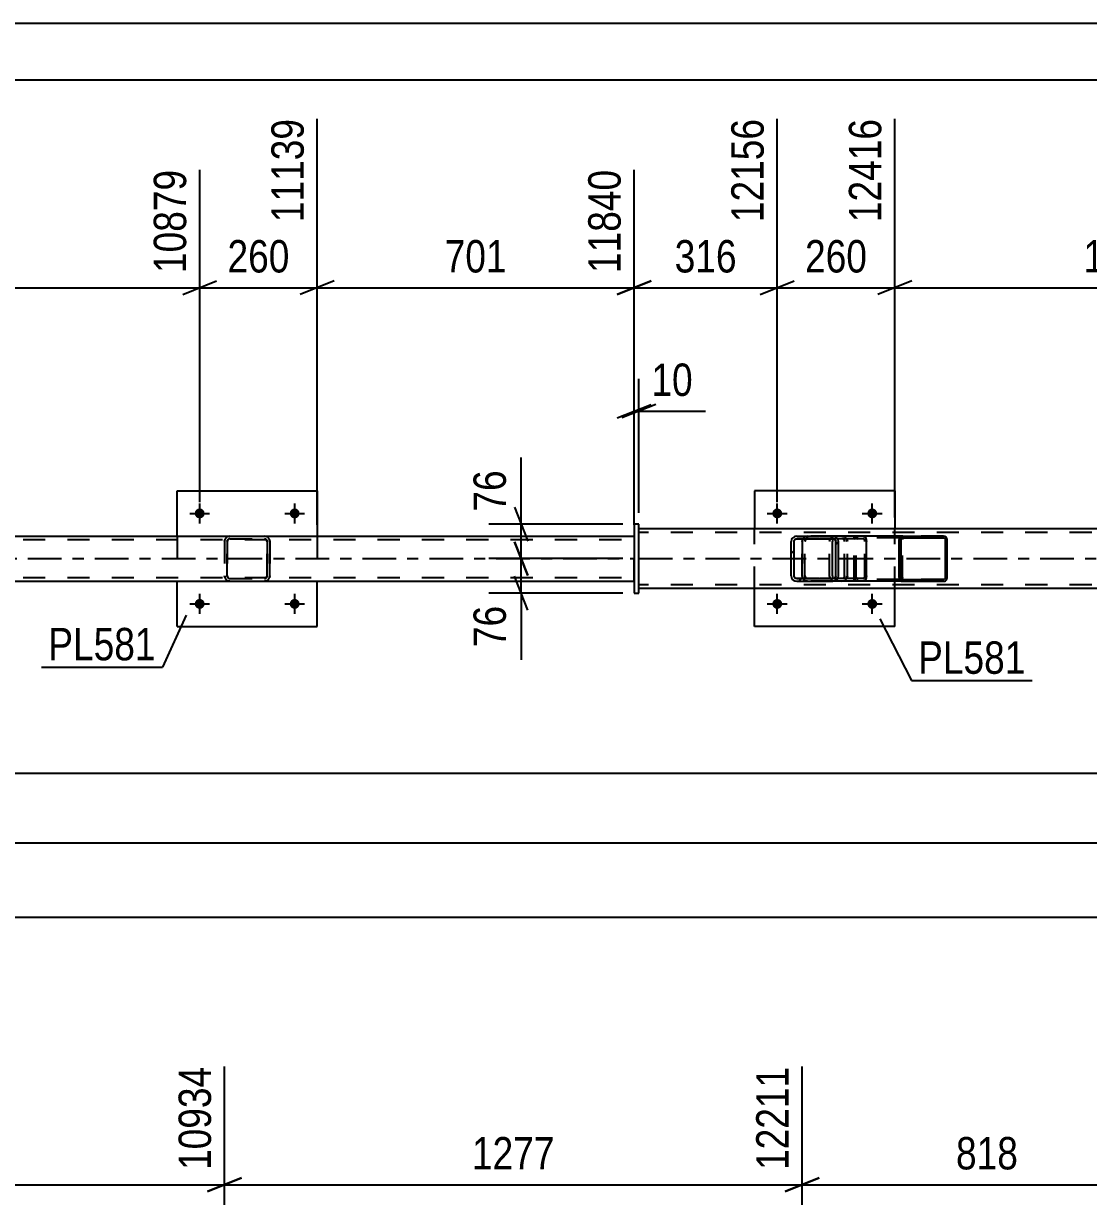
# Model space of a CAD drawing. Header units: millimetres. Extents: x 0 to 841, y 0 to 594.
# Drawn here: x 456.7 to 550.9, y 490.3 to 594 of the extents above; entities that cross this region are included whole.
import ezdxf

# ---------------------------------------------------------------- set-up
doc = ezdxf.new("R2010")
doc.units = ezdxf.units.MM
doc.linetypes.add('DXK_LINE_DOT2', pattern=[3.9198, 1.9599, -1.9599])
doc.linetypes.add('DXK_LINE_DOT3', pattern=[5.9187, 2.979, -0.9799, 0.9799, -0.9799])
doc.styles.add('Arial Narrow', font='ARIALN.TTF', dxfattribs={"height": 0.2})

# ---------------------------------------------------------------- blocks, each defined once
blk = doc.blocks.new('Unknown-103610369-1133')
at = {"color": 5, "linetype": 'Continuous'}
for p, q in [((841, 594), (0, 594)), ((836, 589), (5, 589))]:
    blk.add_line(p, q, dxfattribs=at)
blk = doc.blocks.new('Part-103610369-27588 - 27584')
at = {"linetype": 'Continuous'}
h = blk.add_hatch(dxfattribs=at)
h.set_pattern_fill('', scale=0.7, style=0, pattern_type=0)
h.set_pattern_definition([(45, (538.3659, 548.3485), (-1.57154, 1.57154), [])])
h.paths.add_polyline_path([(538.37, 544.99), (538.37, 548.35), (538.34, 548.47), (538.27, 548.57), (538.16, 548.64), (538.03, 548.67), (534.45, 548.67), (534.32, 548.64), (534.21, 548.57), (534.14, 548.47), (534.11, 548.35), (534.11, 544.99), (534.14, 544.87), (534.21, 544.76), (534.32, 544.69), (534.45, 544.67), (538.03, 544.67), (538.16, 544.69), (538.27, 544.76), (538.34, 544.87)])
h.paths.add_polyline_path([(538.15, 544.88), (538.09, 544.84), (538.03, 544.83), (534.45, 544.83), (534.38, 544.84), (534.33, 544.88), (534.29, 544.93), (534.28, 544.99), (534.28, 548.35), (534.29, 548.41), (534.33, 548.46), (534.38, 548.5), (534.45, 548.51), (538.03, 548.51), (538.09, 548.5), (538.15, 548.46), (538.18, 548.41), (538.2, 548.35), (538.2, 544.99), (538.18, 544.93)])
at = {"color": 7, "linetype": 'DXK_LINE_DOT2'}
for p, q in [((530.14, 548.35), (530.17, 548.47)), ((530.14, 544.99), (530.14, 548.35)), ((530.33, 548.41), (530.31, 548.35)), ((530.31, 544.99), (530.31, 548.35)), ((530.36, 548.46), (530.33, 548.41)), ((530.35, 548.64), (530.48, 548.67)), ((530.42, 548.5), (530.36, 548.46)), ((530.48, 548.51), (530.42, 548.5)), ((530.95, 548.67), (530.48, 548.67)), ((538.03, 548.51), (530.48, 548.51)), ((534.06, 548.67), (534.19, 548.64)), ((534.06, 548.51), (534.12, 548.5)), ((534.12, 548.5), (534.14, 548.48)), ((534.14, 548.48), (534.18, 548.46)), ((534.22, 548.41), (534.18, 548.46)), ((534.23, 548.35), (534.22, 548.41)), ((534.23, 544.99), (534.23, 548.35)), ((534.37, 548.47), (534.4, 548.35)), ((534.4, 544.99), (534.4, 548.35)), ((538.03, 548.67), (534.45, 548.67)), ((530.15, 544.96), (530.14, 544.99)), ((530.17, 544.87), (530.15, 544.96)), ((530.31, 544.99), (530.33, 544.93)), ((530.33, 544.93), (530.36, 544.88)), ((530.48, 544.67), (530.35, 544.69)), ((530.36, 544.88), (530.42, 544.84)), ((530.42, 544.84), (530.48, 544.83)), ((538.03, 544.83), (530.48, 544.83)), ((530.95, 544.67), (530.48, 544.67)), ((534.06, 544.83), (534.12, 544.84)), ((534.19, 544.69), (534.06, 544.67)), ((534.12, 544.84), (534.14, 544.85)), ((534.14, 544.85), (534.18, 544.88)), ((534.18, 544.88), (534.22, 544.93)), ((534.22, 544.93), (534.23, 544.99)), ((534.4, 544.99), (534.37, 544.87)), ((538.03, 544.67), (534.45, 544.67))]:
    blk.add_line(p, q, dxfattribs=at)
at = {"color": 2, "linetype": 'Continuous'}
for p, q in [((534.45, 548.67), (530.95, 548.67)), ((534.14, 548.47), (534.11, 548.35)), ((534.11, 544.99), (534.11, 548.35)), ((534.28, 548.35), (534.29, 548.41)), ((534.28, 544.99), (534.28, 548.35)), ((534.29, 548.41), (534.33, 548.46)), ((534.45, 548.67), (534.32, 548.64)), ((534.33, 548.46), (534.38, 548.5)), ((534.38, 548.5), (534.45, 548.51)), ((534.45, 548.67), (538.03, 548.67)), ((534.45, 548.51), (538.03, 548.51)), ((538.16, 548.64), (538.03, 548.67)), ((538.03, 548.51), (538.09, 548.5)), ((538.09, 548.5), (538.15, 548.46)), ((538.15, 548.46), (538.18, 548.41)), ((538.18, 548.41), (538.2, 548.35)), ((538.2, 544.99), (538.2, 548.35)), ((538.37, 548.35), (538.34, 548.47)), ((538.37, 544.99), (538.37, 548.35)), ((534.45, 544.67), (530.95, 544.67)), ((534.11, 544.99), (534.14, 544.87)), ((534.29, 544.93), (534.28, 544.99)), ((534.33, 544.88), (534.29, 544.93)), ((534.32, 544.69), (534.45, 544.67)), ((534.38, 544.84), (534.33, 544.88)), ((534.45, 544.83), (534.38, 544.84)), ((534.45, 544.83), (538.03, 544.83)), ((534.45, 544.67), (538.03, 544.67)), ((538.09, 544.84), (538.03, 544.83)), ((538.03, 544.67), (538.16, 544.69)), ((538.15, 544.88), (538.09, 544.84)), ((538.18, 544.93), (538.15, 544.88)), ((538.2, 544.99), (538.18, 544.93)), ((538.34, 544.87), (538.37, 544.99))]:
    blk.add_line(p, q, dxfattribs=at)
at = {"color": 7, "linetype": 'DXK_LINE_DOT2'}
for centre, start, end in [((530.47, 548.33), 110.7583, 155.68), ((534.07, 548.33), 24.32, 69.2417), ((530.47, 545), 204.32, 249.2417), ((534.07, 545), 290.7583, 335.68)]:
    blk.add_arc(centre, 0.331, start, end, dxfattribs=at)
at = {"color": 2, "linetype": 'Continuous'}
for centre, start, end in [((534.44, 548.33), 110.7583, 155.68), ((538.04, 548.33), 24.32, 69.2417), ((534.44, 545), 204.32, 249.2417), ((538.04, 545), 290.7583, 335.68)]:
    blk.add_arc(centre, 0.331, start, end, dxfattribs=at)
blk = doc.blocks.new('Part-103610369-27596 - 27584')
at = {"color": 2, "linetype": 'Continuous'}
for p, q in [((698.83, 549.31), (511.08, 549.31)), ((698.81, 544.03), (511.08, 544.03))]:
    blk.add_line(p, q, dxfattribs=at)
at = {"color": 7, "linetype": 'DXK_LINE_DOT2'}
for p, q in [((511.08, 544.03), (511.08, 549.31)), ((758.9, 548.99), (511.08, 548.99)), ((758.9, 544.35), (511.08, 544.35))]:
    blk.add_line(p, q, dxfattribs=at)
at = {"color": 7, "linetype": 'DXK_LINE_DOT3'}
blk.add_line((511.08, 546.67), (758.9, 546.67), dxfattribs=at)
blk = doc.blocks.new('Part-103610369-27598 - 27584')
at = {"color": 7, "linetype": 'DXK_LINE_DOT2'}
for p, q in [((96.01, 548.35), (510.68, 548.35)), ((510.68, 544.67), (510.68, 548.67)), ((96.01, 544.99), (510.68, 544.99))]:
    blk.add_line(p, q, dxfattribs=at)
at = {"color": 2, "linetype": 'Continuous'}
for p, q in [((452.89, 548.67), (510.68, 548.67)), ((452.89, 544.67), (510.68, 544.67))]:
    blk.add_line(p, q, dxfattribs=at)
at = {"color": 7, "linetype": 'DXK_LINE_DOT3'}
blk.add_line((96.01, 546.67), (510.68, 546.67), dxfattribs=at)
blk = doc.blocks.new('Part-103610369-27605 - 27584')
at = {"color": 2, "linetype": 'Continuous'}
for p, q in [((510.68, 549.71), (510.68, 543.63)), ((511.08, 549.71), (510.68, 549.71)), ((511.08, 543.63), (511.08, 549.71)), ((510.68, 543.63), (511.08, 543.63))]:
    blk.add_line(p, q, dxfattribs=at)
blk = doc.blocks.new('Part-103610369-27684 - 27584')
at = {"color": 7, "linetype": 'DXK_LINE_DOT2'}
for p, q in [((474.45, 548.19), (474.49, 548.37)), ((474.48, 548.35), (474.45, 548.19)), ((474.45, 548.19), (474.45, 545.15)), ((474.45, 548.19), (474.45, 548.19)), ((474.45, 548.19), (474.45, 545.15)), ((474.49, 548.37), (474.48, 548.35)), ((474.71, 548.28), (474.69, 548.19)), ((474.69, 548.19), (474.71, 548.28)), ((474.69, 548.19), (474.69, 545.15)), ((474.69, 548.19), (474.69, 548.19)), ((474.69, 545.15), (474.69, 548.19)), ((474.76, 548.36), (474.71, 548.28)), ((474.71, 548.28), (474.76, 548.36)), ((474.93, 548.67), (474.75, 548.63)), ((474.75, 548.63), (474.93, 548.67)), ((474.84, 548.41), (474.76, 548.36)), ((474.76, 548.36), (474.84, 548.41)), ((474.93, 548.43), (474.84, 548.41)), ((474.93, 548.67), (477.97, 548.67)), ((474.93, 548.43), (477.97, 548.43)), ((478.15, 548.63), (477.97, 548.67)), ((477.97, 548.67), (478.15, 548.63)), ((477.97, 548.43), (478.06, 548.41)), ((478.14, 548.36), (478.06, 548.41)), ((478.06, 548.41), (478.14, 548.36)), ((478.19, 548.28), (478.14, 548.36)), ((478.14, 548.36), (478.19, 548.28)), ((478.21, 548.19), (478.19, 548.28)), ((478.19, 548.28), (478.21, 548.19)), ((478.21, 548.19), (478.21, 545.15)), ((478.21, 548.19), (478.21, 548.19)), ((478.21, 545.15), (478.21, 548.19)), ((478.42, 548.35), (478.41, 548.37)), ((478.41, 548.37), (478.45, 548.19)), ((478.45, 548.19), (478.42, 548.35)), ((478.45, 548.19), (478.45, 545.15)), ((478.45, 548.19), (478.45, 548.19)), ((478.45, 545.15), (478.45, 548.19)), ((474.45, 545.15), (474.45, 545.15)), ((474.45, 545.15), (474.46, 545.12)), ((474.48, 545.01), (474.45, 545.15)), ((474.46, 545.12), (474.48, 545.01)), ((474.48, 545.01), (474.49, 544.96)), ((474.49, 544.96), (474.48, 545.01)), ((474.69, 545.15), (474.69, 545.15)), ((474.69, 545.15), (474.71, 545.06)), ((474.71, 545.06), (474.69, 545.15)), ((474.71, 545.06), (474.76, 544.98)), ((474.76, 544.98), (474.71, 545.06)), ((474.75, 544.71), (474.93, 544.67)), ((474.93, 544.67), (474.75, 544.71)), ((474.76, 544.98), (474.84, 544.93)), ((474.84, 544.93), (474.76, 544.98)), ((474.84, 544.93), (474.93, 544.91)), ((474.93, 544.91), (477.97, 544.91)), ((474.93, 544.67), (477.97, 544.67)), ((477.97, 544.91), (478.06, 544.93)), ((477.97, 544.67), (478.15, 544.71)), ((478.15, 544.71), (477.97, 544.67)), ((478.06, 544.93), (478.14, 544.98)), ((478.14, 544.98), (478.06, 544.93)), ((478.14, 544.98), (478.19, 545.06)), ((478.19, 545.06), (478.14, 544.98)), ((478.19, 545.06), (478.21, 545.15)), ((478.21, 545.15), (478.19, 545.06)), ((478.21, 545.15), (478.21, 545.15)), ((478.41, 544.96), (478.42, 545.01)), ((478.42, 545.01), (478.41, 544.96)), ((478.45, 545.15), (478.42, 545.01)), ((478.42, 545.01), (478.44, 545.12)), ((478.44, 545.12), (478.45, 545.15)), ((478.45, 545.15), (478.45, 545.15))]:
    blk.add_line(p, q, dxfattribs=at)
at = {"color": 7, "linetype": 'DXK_LINE_DOT3'}
blk.add_line((476.45, 546.67), (476.45, 546.67), dxfattribs=at)
at = {"color": 7, "linetype": 'DXK_LINE_DOT2'}
for centre, start, end in [((474.93, 548.19), 112.5, 157.5), ((474.93, 548.19), 112.5, 157.5), ((477.97, 548.19), 22.5, 67.5), ((477.97, 548.19), 22.5, 67.5), ((474.93, 545.15), 202.5, 247.5), ((474.93, 545.15), 202.5, 247.5), ((477.97, 545.15), 292.5, 337.5)]:
    blk.add_arc(centre, 0.48, start, end, dxfattribs=at)
blk = doc.blocks.new('Part-103610369-27685 - 27584')
at = {"color": 2, "linetype": 'Continuous'}
for p, q in [((470.25, 548.67), (470.25, 552.67)), ((470.25, 552.67), (482.65, 552.67)), ((482.65, 552.67), (482.65, 548.67)), ((470.25, 540.67), (470.25, 544.67)), ((482.65, 540.67), (482.65, 544.67)), ((470.25, 540.67), (482.65, 540.67))]:
    blk.add_line(p, q, dxfattribs=at)
at = {"color": 7, "linetype": 'DXK_LINE_DOT2'}
for p, q in [((470.25, 548.67), (470.25, 544.67)), ((482.65, 548.67), (482.65, 544.67))]:
    blk.add_line(p, q, dxfattribs=at)
blk = doc.blocks.new('Part-103610369-27686 - 27584')
at = {"color": 7, "linetype": 'DXK_LINE_DOT2'}
for p, q in [((525.57, 548.37), (525.53, 548.19)), ((525.53, 548.19), (525.57, 548.37)), ((525.53, 545.15), (525.53, 548.19)), ((525.53, 548.19), (525.53, 548.19)), ((525.53, 548.19), (525.53, 545.15)), ((525.79, 548.28), (525.77, 548.19)), ((525.77, 548.19), (525.79, 548.28)), ((525.77, 545.15), (525.77, 548.19)), ((525.77, 548.19), (525.77, 548.19)), ((525.77, 545.15), (525.77, 548.19)), ((525.84, 548.36), (525.79, 548.28)), ((525.79, 548.28), (525.84, 548.36)), ((526.01, 548.67), (525.83, 548.63)), ((525.83, 548.63), (526.01, 548.67)), ((525.92, 548.41), (525.84, 548.36)), ((525.84, 548.36), (525.92, 548.41)), ((526.01, 548.43), (525.92, 548.41)), ((529.05, 548.67), (526.01, 548.67)), ((529.05, 548.43), (526.01, 548.43)), ((529.23, 548.63), (529.05, 548.67)), ((529.05, 548.67), (529.23, 548.63)), ((529.14, 548.41), (529.05, 548.43)), ((529.22, 548.36), (529.14, 548.41)), ((529.14, 548.41), (529.22, 548.36)), ((529.27, 548.28), (529.22, 548.36)), ((529.22, 548.36), (529.27, 548.28)), ((529.29, 548.19), (529.27, 548.28)), ((529.27, 548.28), (529.29, 548.19)), ((529.29, 545.15), (529.29, 548.19)), ((529.29, 548.19), (529.29, 548.19)), ((529.29, 545.15), (529.29, 548.19)), ((529.53, 548.19), (529.49, 548.37)), ((529.49, 548.37), (529.53, 548.19)), ((529.53, 545.15), (529.53, 548.19)), ((529.53, 548.19), (529.53, 548.19)), ((529.53, 545.15), (529.53, 548.19)), ((525.53, 545.15), (525.53, 545.15)), ((525.53, 545.15), (525.57, 544.96)), ((525.57, 544.96), (525.53, 545.15)), ((525.77, 545.15), (525.77, 545.15)), ((525.77, 545.15), (525.79, 545.06)), ((525.79, 545.06), (525.77, 545.15)), ((525.79, 545.06), (525.84, 544.98)), ((525.84, 544.98), (525.79, 545.06)), ((525.83, 544.71), (526.01, 544.67)), ((526.01, 544.67), (525.83, 544.71)), ((525.84, 544.98), (525.92, 544.93)), ((525.92, 544.93), (525.84, 544.98)), ((525.92, 544.93), (526.01, 544.91)), ((529.05, 544.91), (526.01, 544.91)), ((529.05, 544.67), (526.01, 544.67)), ((529.14, 544.93), (529.05, 544.91)), ((529.05, 544.67), (529.23, 544.71)), ((529.23, 544.71), (529.05, 544.67)), ((529.14, 544.93), (529.22, 544.98)), ((529.22, 544.98), (529.14, 544.93)), ((529.22, 544.98), (529.27, 545.06)), ((529.27, 545.06), (529.22, 544.98)), ((529.27, 545.06), (529.29, 545.15)), ((529.29, 545.15), (529.27, 545.06)), ((529.29, 545.15), (529.29, 545.15)), ((529.49, 544.96), (529.53, 545.15)), ((529.53, 545.15), (529.49, 544.96)), ((529.53, 545.15), (529.53, 545.15))]:
    blk.add_line(p, q, dxfattribs=at)
at = {"color": 7, "linetype": 'DXK_LINE_DOT3'}
blk.add_line((527.53, 546.67), (527.53, 546.67), dxfattribs=at)
at = {"color": 7, "linetype": 'DXK_LINE_DOT2'}
for centre, start, end in [((526.01, 548.19), 112.5, 157.5), ((526.01, 548.19), 112.5, 157.5), ((529.05, 548.19), 22.5, 67.5), ((529.05, 548.19), 22.5, 67.5), ((526.01, 545.15), 202.5, 247.5), ((526.01, 545.15), 202.5, 247.5), ((529.05, 545.15), 292.5, 337.5), ((529.05, 545.15), 292.5, 337.5)]:
    blk.add_arc(centre, 0.48, start, end, dxfattribs=at)
blk = doc.blocks.new('Part-103610369-27687 - 27584')
at = {"color": 2, "linetype": 'Continuous'}
for p, q in [((521.33, 552.67), (521.33, 549.31)), ((533.73, 552.67), (521.33, 552.67)), ((533.73, 552.67), (533.73, 549.31)), ((521.33, 540.67), (521.33, 544.03)), ((533.73, 540.67), (533.73, 544.03)), ((533.73, 540.67), (521.33, 540.67))]:
    blk.add_line(p, q, dxfattribs=at)
at = {"color": 7, "linetype": 'DXK_LINE_DOT2'}
for p, q in [((521.33, 544.03), (521.33, 549.31)), ((533.73, 544.03), (533.73, 549.31))]:
    blk.add_line(p, q, dxfattribs=at)
blk = doc.blocks.new('Part-103610369-27715 - 27584')
at = {"linetype": 'Continuous'}
h = blk.add_hatch(dxfattribs=at)
h.set_pattern_fill('', scale=0.7, style=0, pattern_type=0)
h.set_pattern_definition([(45, (528.754, 548.1885), (-1.5715, 1.5715), [])])
h.paths.add_polyline_path([(528.75, 545.15), (528.75, 548.19), (528.72, 548.37), (528.61, 548.53), (528.44, 548.63), (528.25, 548.67), (525.07, 548.67), (524.87, 548.63), (524.71, 548.53), (524.6, 548.37), (524.56, 548.19), (524.56, 545.15), (524.6, 544.96), (524.71, 544.81), (524.87, 544.7), (525.07, 544.67), (528.25, 544.67), (528.44, 544.7), (528.61, 544.81), (528.72, 544.96)])
h.paths.add_polyline_path([(528.43, 544.98), (528.35, 544.93), (528.25, 544.91), (525.07, 544.91), (524.97, 544.93), (524.89, 544.98), (524.83, 545.06), (524.82, 545.15), (524.82, 548.19), (524.83, 548.28), (524.89, 548.36), (524.97, 548.41), (525.07, 548.43), (528.25, 548.43), (528.35, 548.41), (528.43, 548.36), (528.48, 548.28), (528.5, 548.19), (528.5, 545.15), (528.48, 545.06)])
at = {"color": 2, "linetype": 'Continuous'}
for p, q in [((524.6, 548.37), (524.56, 548.19)), ((524.56, 545.15), (524.56, 548.19)), ((524.82, 548.19), (524.83, 548.28)), ((524.82, 545.15), (524.82, 548.19)), ((524.83, 548.28), (524.89, 548.36)), ((525.07, 548.67), (524.87, 548.63)), ((524.89, 548.36), (524.97, 548.41)), ((524.97, 548.41), (525.07, 548.43)), ((525.07, 548.67), (528.25, 548.67)), ((525.07, 548.43), (528.25, 548.43)), ((528.23, 548.28), (528.21, 548.19)), ((528.21, 545.15), (528.21, 548.19)), ((528.29, 548.36), (528.23, 548.28)), ((530.95, 548.67), (528.25, 548.67)), ((528.44, 548.63), (528.25, 548.67)), ((528.25, 548.43), (528.35, 548.41)), ((528.36, 548.4), (528.29, 548.36)), ((528.35, 548.41), (528.43, 548.36)), ((528.43, 548.36), (528.48, 548.28)), ((528.48, 548.28), (528.5, 548.19)), ((528.5, 545.15), (528.5, 548.19)), ((528.75, 548.19), (528.72, 548.37)), ((528.75, 545.15), (528.75, 548.19)), ((530.95, 548.67), (531.06, 548.63)), ((531.06, 548.63), (531.15, 548.53)), ((531.15, 548.53), (531.2, 548.37)), ((531.2, 548.37), (531.22, 548.19)), ((531.22, 545.15), (531.22, 548.19)), ((524.56, 545.15), (524.6, 544.96)), ((524.83, 545.06), (524.82, 545.15)), ((524.89, 544.98), (524.83, 545.06)), ((524.87, 544.7), (525.07, 544.67)), ((524.97, 544.93), (524.89, 544.98)), ((525.07, 544.91), (524.97, 544.93)), ((525.07, 544.91), (528.25, 544.91)), ((525.07, 544.67), (528.25, 544.67)), ((528.21, 545.15), (528.23, 545.06)), ((528.23, 545.06), (528.29, 544.98)), ((528.35, 544.93), (528.25, 544.91)), ((528.25, 544.67), (528.44, 544.7)), ((530.95, 544.67), (528.25, 544.67)), ((528.36, 544.93), (528.29, 544.98)), ((528.43, 544.98), (528.35, 544.93)), ((528.48, 545.06), (528.43, 544.98)), ((528.5, 545.15), (528.48, 545.06)), ((528.72, 544.96), (528.75, 545.15)), ((531.06, 544.7), (530.95, 544.67)), ((531.15, 544.81), (531.06, 544.7)), ((531.2, 544.96), (531.15, 544.81)), ((531.22, 545.15), (531.2, 544.96))]:
    blk.add_line(p, q, dxfattribs=at)
at = {"color": 7, "linetype": 'DXK_LINE_DOT2'}
for p, q in [((528.25, 548.67), (525.07, 548.67)), ((530.95, 548.43), (525.07, 548.43)), ((527.96, 548.19), (528, 548.37)), ((527.96, 545.15), (527.96, 548.19)), ((528.27, 548.63), (528.46, 548.67)), ((528.37, 548.41), (528.36, 548.4)), ((528.46, 548.43), (528.37, 548.41)), ((530.14, 548.43), (530.14, 548.67)), ((531.01, 548.41), (530.95, 548.43)), ((531.05, 548.36), (531.01, 548.41)), ((531.08, 548.28), (531.05, 548.36)), ((531.09, 548.19), (531.08, 548.28)), ((531.09, 545.15), (531.09, 548.19)), ((530.95, 544.91), (525.07, 544.91)), ((528.25, 544.67), (525.07, 544.67)), ((528, 544.96), (527.96, 545.15)), ((528.46, 544.67), (528.27, 544.7)), ((528.37, 544.93), (528.36, 544.93)), ((528.37, 544.93), (528.46, 544.91)), ((530.14, 544.67), (530.14, 544.91)), ((530.95, 544.91), (531.01, 544.93)), ((531.01, 544.93), (531.05, 544.98)), ((531.05, 544.98), (531.08, 545.06)), ((531.08, 545.06), (531.09, 545.15))]:
    blk.add_line(p, q, dxfattribs=at)
at = {"color": 2, "linetype": 'Continuous'}
for centre, start, end in [((525.05, 548.17), 111.1941, 156.1506), ((528.27, 548.17), 23.8494, 68.8059), ((525.05, 545.16), 203.8494, 248.8059), ((528.27, 545.16), 291.1941, 336.1506)]:
    blk.add_arc(centre, 0.492, start, end, dxfattribs=at)
at = {"color": 7, "linetype": 'DXK_LINE_DOT2'}
for centre, start, end in [((528.45, 548.17), 111.1941, 156.1506), ((528.45, 545.16), 203.8494, 248.8059)]:
    blk.add_arc(centre, 0.492, start, end, dxfattribs=at)
blk = doc.blocks.new('Bolt-103610369-27735 - 27584')
at = {"linetype": 'Continuous'}
for points in [[(471.81, 550.67, -1), (472.69, 550.67, -1)], [(480.21, 550.67, -1), (481.09, 550.67, -1)]]:
    blk.add_hatch(color=1, dxfattribs=at).paths.add_polyline_path(points)
at = {"color": 1, "linetype": 'Continuous'}
for p, q in [((472.25, 549.79), (472.25, 551.55)), ((480.65, 549.79), (480.65, 551.55)), ((471.37, 550.67), (473.13, 550.67)), ((479.77, 550.67), (481.53, 550.67))]:
    blk.add_line(p, q, dxfattribs=at)
blk = doc.blocks.new('Bolt-103610369-27736 - 27584')
at = {"linetype": 'Continuous'}
for points in [[(471.81, 542.67, -1), (472.69, 542.67, -1)], [(480.21, 542.67, -1), (481.09, 542.67, -1)]]:
    blk.add_hatch(color=1, dxfattribs=at).paths.add_polyline_path(points)
at = {"color": 1, "linetype": 'Continuous'}
for p, q in [((471.37, 542.67), (473.13, 542.67)), ((472.25, 541.79), (472.25, 543.55)), ((479.77, 542.67), (481.53, 542.67)), ((480.65, 541.79), (480.65, 543.55))]:
    blk.add_line(p, q, dxfattribs=at)
blk = doc.blocks.new('Bolt-103610369-27737 - 27584')
at = {"linetype": 'Continuous'}
for points in [[(522.89, 550.67, -1), (523.77, 550.67, -1)], [(531.29, 550.67, -1), (532.17, 550.67, -1)]]:
    blk.add_hatch(color=1, dxfattribs=at).paths.add_polyline_path(points)
at = {"color": 1, "linetype": 'Continuous'}
for p, q in [((523.33, 549.79), (523.33, 551.55)), ((531.73, 549.79), (531.73, 551.55)), ((522.45, 550.67), (524.21, 550.67)), ((530.85, 550.67), (532.61, 550.67))]:
    blk.add_line(p, q, dxfattribs=at)
blk = doc.blocks.new('Bolt-103610369-27738 - 27584')
at = {"linetype": 'Continuous'}
for points in [[(522.89, 542.67, -1), (523.77, 542.67, -1)], [(531.29, 542.67, -1), (532.17, 542.67, -1)]]:
    blk.add_hatch(color=1, dxfattribs=at).paths.add_polyline_path(points)
at = {"color": 1, "linetype": 'Continuous'}
for p, q in [((522.45, 542.67), (524.21, 542.67)), ((523.33, 541.79), (523.33, 543.55)), ((530.85, 542.67), (532.61, 542.67)), ((531.73, 541.79), (531.73, 543.55))]:
    blk.add_line(p, q, dxfattribs=at)
blk = doc.blocks.new('StraightDimension-103610369-30111 - 27584')
at = {"color": 7, "linetype": 'Continuous'}
blk.add_line((58.89, 527.69), (702.41, 527.69), dxfattribs=at)
blk = doc.blocks.new('StraightDimension-103610369-29555 - 27584')
at = {"color": 7, "linetype": 'Continuous'}
for p, q in [((533.73, 550.31), (533.73, 585.57)), ((574.41, 551.67), (574.41, 581.07)), ((535.23, 571.23), (532.23, 570.03)), ((533.73, 570.63), (574.41, 570.63)), ((572.91, 570.03), (575.91, 571.23))]:
    blk.add_line(p, q, dxfattribs=at)
at = {"color": 0}
blk.add_wipeout([(558.33, 571.38), (558.33, 575.58), (549.82, 575.58), (549.82, 571.38)], dxfattribs=at)
at = {"color": 3, "style": 'Arial Narrow'}
blk.add_text('1017', height=2.863, dxfattribs=at).set_placement((550.42, 571.98))
at = {"color": 0, "linetype": 'Continuous'}
blk.add_wipeout([(573.81, 581.67), (569.61, 581.67), (569.61, 571.33), (573.81, 571.33)], dxfattribs=at)
at = {"color": 3, "linetype": 'Continuous', "style": 'Arial Narrow'}
blk.add_text('13433', height=2.863, rotation=90.0002, dxfattribs=at).set_placement((573.21, 571.93))
blk = doc.blocks.new('StraightDimension-103610369-29556 - 27584')
at = {"color": 7, "linetype": 'Continuous'}
for p, q in [((523.33, 551.67), (523.33, 585.57)), ((533.73, 550.31), (533.73, 585.57)), ((521.83, 570.03), (524.83, 571.23)), ((523.33, 570.63), (533.73, 570.63)), ((535.23, 571.23), (532.23, 570.03))]:
    blk.add_line(p, q, dxfattribs=at)
at = {"color": 0}
blk.add_wipeout([(531.87, 571.38), (531.87, 575.58), (525.19, 575.58), (525.19, 571.38)], dxfattribs=at)
at = {"color": 3, "style": 'Arial Narrow'}
blk.add_text('260', height=2.863, dxfattribs=at).set_placement((525.79, 571.98))
at = {"color": 0, "linetype": 'Continuous'}
blk.add_wipeout([(533.13, 586.17), (528.93, 586.17), (528.93, 575.83), (533.13, 575.83)], dxfattribs=at)
at = {"color": 3, "linetype": 'Continuous', "style": 'Arial Narrow'}
blk.add_text('12416', height=2.863, rotation=90.0002, dxfattribs=at).set_placement((532.53, 576.43))
blk = doc.blocks.new('StraightDimension-103610369-29557 - 27584')
at = {"color": 7, "linetype": 'Continuous'}
for p, q in [((523.33, 551.67), (523.33, 585.57)), ((510.68, 549.67), (510.68, 581.07)), ((512.18, 571.23), (509.18, 570.03)), ((510.68, 570.63), (523.33, 570.63)), ((521.83, 570.03), (524.83, 571.23))]:
    blk.add_line(p, q, dxfattribs=at)
at = {"color": 0}
blk.add_wipeout([(520.35, 571.38), (520.35, 575.58), (513.66, 575.58), (513.66, 571.38)], dxfattribs=at)
at = {"color": 3, "style": 'Arial Narrow'}
blk.add_text('316', height=2.863, dxfattribs=at).set_placement((514.26, 571.98))
at = {"color": 0, "linetype": 'Continuous'}
blk.add_wipeout([(522.73, 586.17), (518.53, 586.17), (518.53, 575.83), (522.73, 575.83)], dxfattribs=at)
at = {"color": 3, "linetype": 'Continuous', "style": 'Arial Narrow'}
blk.add_text('12156', height=2.863, rotation=90.0002, dxfattribs=at).set_placement((522.13, 576.43))
blk = doc.blocks.new('StraightDimension-103610369-29558 - 27584')
at = {"color": 7, "linetype": 'Continuous'}
for p, q in [((482.65, 549.67), (482.65, 585.57)), ((510.68, 549.67), (510.68, 581.07)), ((484.15, 571.23), (481.15, 570.03)), ((482.65, 570.63), (510.68, 570.63)), ((509.18, 570.03), (512.18, 571.23))]:
    blk.add_line(p, q, dxfattribs=at)
at = {"color": 0}
blk.add_wipeout([(500.01, 571.38), (500.01, 575.58), (493.32, 575.58), (493.32, 571.38)], dxfattribs=at)
at = {"color": 3, "style": 'Arial Narrow'}
blk.add_text('701', height=2.863, dxfattribs=at).set_placement((493.92, 571.98))
at = {"color": 0, "linetype": 'Continuous'}
blk.add_wipeout([(510.08, 581.67), (505.88, 581.67), (505.88, 571.33), (510.08, 571.33)], dxfattribs=at)
at = {"color": 3, "linetype": 'Continuous', "style": 'Arial Narrow'}
blk.add_text('11840', height=2.863, rotation=90.0002, dxfattribs=at).set_placement((509.48, 571.93))
blk = doc.blocks.new('StraightDimension-103610369-29559 - 27584')
at = {"color": 7, "linetype": 'Continuous'}
for p, q in [((482.65, 549.67), (482.65, 585.57)), ((472.25, 551.67), (472.25, 581.07)), ((470.75, 570.03), (473.75, 571.23)), ((472.25, 570.63), (482.65, 570.63)), ((484.15, 571.23), (481.15, 570.03))]:
    blk.add_line(p, q, dxfattribs=at)
at = {"color": 0}
blk.add_wipeout([(480.79, 571.38), (480.79, 575.58), (474.11, 575.58), (474.11, 571.38)], dxfattribs=at)
at = {"color": 3, "style": 'Arial Narrow'}
blk.add_text('260', height=2.863, dxfattribs=at).set_placement((474.71, 571.98))
at = {"color": 0, "linetype": 'Continuous'}
blk.add_wipeout([(482.05, 586.17), (477.85, 586.17), (477.85, 575.83), (482.05, 575.83)], dxfattribs=at)
at = {"color": 3, "linetype": 'Continuous', "style": 'Arial Narrow'}
blk.add_text('11139', height=2.863, rotation=90.0002, dxfattribs=at).set_placement((481.45, 576.43))
blk = doc.blocks.new('StraightDimension-103610369-29560 - 27584')
at = {"color": 7, "linetype": 'Continuous'}
for p, q in [((431.57, 549.67), (431.57, 583.74)), ((472.25, 551.67), (472.25, 581.07)), ((433.07, 571.23), (430.07, 570.03)), ((431.57, 570.63), (472.25, 570.63)), ((470.75, 570.03), (473.75, 571.23))]:
    blk.add_line(p, q, dxfattribs=at)
at = {"color": 0}
blk.add_wipeout([(456.17, 571.38), (456.17, 575.58), (447.65, 575.58), (447.65, 571.38)], dxfattribs=at)
at = {"color": 3, "style": 'Arial Narrow'}
blk.add_text('1017', height=2.863, dxfattribs=at).set_placement((448.25, 571.98))
at = {"color": 0, "linetype": 'Continuous'}
blk.add_wipeout([(471.65, 581.67), (467.45, 581.67), (467.45, 571.33), (471.65, 571.33)], dxfattribs=at)
at = {"color": 3, "linetype": 'Continuous', "style": 'Arial Narrow'}
blk.add_text('10879', height=2.863, rotation=90.0002, dxfattribs=at).set_placement((471.05, 571.93))
blk = doc.blocks.new('StraightDimension-103610369-30244 - 27584')
at = {"color": 7, "linetype": 'Continuous'}
blk.add_line((58.89, 521.55), (758.9, 521.55), dxfattribs=at)
blk = doc.blocks.new('StraightDimension-103610369-30274 - 27584')
at = {"color": 7, "linetype": 'Continuous'}
blk.add_line((58.25, 514.97), (759.54, 514.97), dxfattribs=at)
blk = doc.blocks.new('StraightDimension-103610369-31134 - 27584')
at = {"color": 7, "linetype": 'Continuous'}
for p, q in [((510.68, 550.71), (510.68, 562.56)), ((511.08, 550.71), (511.08, 562.56)), ((509.18, 559.11), (512.18, 560.31)), ((512.58, 560.31), (509.58, 559.11)), ((510.68, 559.71), (511.08, 559.71)), ((511.08, 559.71), (516.98, 559.71)), ((511.08, 559.71), (516.98, 559.71))]:
    blk.add_line(p, q, dxfattribs=at)
at = {"color": 0}
blk.add_wipeout([(516.46, 560.46), (516.46, 564.66), (511.6, 564.66), (511.6, 560.46)], dxfattribs=at)
at = {"color": 3, "style": 'Arial Narrow'}
blk.add_text('10', height=2.863, dxfattribs=at).set_placement((512.2, 561.06))
blk = doc.blocks.new('StraightDimension-103610369-31148 - 27584')
at = {"color": 7, "linetype": 'Continuous'}
for p, q in [((500.68, 549.71), (500.68, 555.61)), ((500.68, 549.71), (500.68, 555.61)), ((500.08, 551.21), (501.28, 548.21)), ((509.68, 549.71), (497.83, 549.71)), ((500.68, 546.67), (500.68, 549.71)), ((501.28, 545.17), (500.08, 548.17)), ((509.68, 546.67), (497.83, 546.67))]:
    blk.add_line(p, q, dxfattribs=at)
at = {"color": 0}
blk.add_wipeout([(499.93, 555.09), (495.73, 555.09), (495.73, 550.23), (499.93, 550.23)], dxfattribs=at)
at = {"color": 3, "style": 'Arial Narrow'}
blk.add_text('76', height=2.863, rotation=90.0002, dxfattribs=at).set_placement((499.33, 550.83))
blk = doc.blocks.new('StraightDimension-103610369-31149 - 27584')
at = {"color": 7, "linetype": 'Continuous'}
for p, q in [((500.08, 548.17), (501.28, 545.17)), ((509.68, 546.67), (497.83, 546.67)), ((500.68, 543.63), (500.68, 546.67)), ((501.28, 542.13), (500.08, 545.13)), ((509.68, 543.63), (497.83, 543.63)), ((500.68, 543.63), (500.68, 537.72)), ((500.68, 543.63), (500.68, 537.72))]:
    blk.add_line(p, q, dxfattribs=at)
at = {"color": 0}
blk.add_wipeout([(499.93, 543.1), (495.73, 543.1), (495.73, 538.25), (499.93, 538.25)], dxfattribs=at)
at = {"color": 3, "style": 'Arial Narrow'}
blk.add_text('76', height=2.863, rotation=90.0002, dxfattribs=at).set_placement((499.33, 538.85))
blk = doc.blocks.new('StraightDimension-103610369-26158 - 3131')
at = {"color": 7, "linetype": 'Continuous'}
for p, q in [((474.45, 455.76), (474.45, 501.75)), ((525.53, 455.76), (525.53, 501.75)), ((475.95, 491.91), (472.95, 490.71)), ((524.03, 490.71), (527.03, 491.91)), ((474.45, 491.31), (525.53, 491.31))]:
    blk.add_line(p, q, dxfattribs=at)
at = {"color": 0}
blk.add_wipeout([(504.25, 492.06), (504.25, 496.26), (495.73, 496.26), (495.73, 492.06)], dxfattribs=at)
at = {"color": 3, "style": 'Arial Narrow'}
blk.add_text('1277', height=2.863, dxfattribs=at).set_placement((496.33, 492.66))
at = {"color": 0, "linetype": 'Continuous'}
blk.add_wipeout([(524.93, 502.35), (520.73, 502.35), (520.73, 492.01), (524.93, 492.01)], dxfattribs=at)
at = {"color": 3, "linetype": 'Continuous', "style": 'Arial Narrow'}
blk.add_text('12211', height=2.863, rotation=90.0002, dxfattribs=at).set_placement((524.33, 492.61))
blk = doc.blocks.new('StraightDimension-103610369-26159 - 3131')
at = {"color": 7, "linetype": 'Continuous'}
for p, q in [((474.45, 455.76), (474.45, 501.75)), ((423.37, 455.76), (423.37, 499.92)), ((424.87, 491.91), (421.87, 490.71)), ((472.95, 490.71), (475.95, 491.91)), ((423.37, 491.31), (474.45, 491.31))]:
    blk.add_line(p, q, dxfattribs=at)
at = {"color": 0}
blk.add_wipeout([(453.17, 492.06), (453.17, 496.26), (444.65, 496.26), (444.65, 492.06)], dxfattribs=at)
at = {"color": 3, "style": 'Arial Narrow'}
blk.add_text('1277', height=2.863, dxfattribs=at).set_placement((445.25, 492.66))
at = {"color": 0, "linetype": 'Continuous'}
blk.add_wipeout([(473.85, 502.35), (469.65, 502.35), (469.65, 492.01), (473.85, 492.01)], dxfattribs=at)
at = {"color": 3, "linetype": 'Continuous', "style": 'Arial Narrow'}
blk.add_text('10934', height=2.863, rotation=90.0002, dxfattribs=at).set_placement((473.25, 492.61))
blk = doc.blocks.new('StraightDimension-103610369-26157 - 3131')
at = {"color": 7, "linetype": 'Continuous'}
for p, q in [((525.53, 455.76), (525.53, 501.75)), ((558.24, 455.74), (558.24, 501.75)), ((527.03, 491.91), (524.03, 490.71)), ((556.74, 490.71), (559.74, 491.91)), ((525.53, 491.31), (558.24, 491.31))]:
    blk.add_line(p, q, dxfattribs=at)
at = {"color": 0}
blk.add_wipeout([(545.23, 492.06), (545.23, 496.26), (538.54, 496.26), (538.54, 492.06)], dxfattribs=at)
at = {"color": 3, "style": 'Arial Narrow'}
blk.add_text('818', height=2.863, dxfattribs=at).set_placement((539.14, 492.66))
at = {"color": 0, "linetype": 'Continuous'}
blk.add_wipeout([(557.64, 502.35), (553.44, 502.35), (553.44, 492.01), (557.64, 492.01)], dxfattribs=at)
at = {"color": 3, "linetype": 'Continuous', "style": 'Arial Narrow'}
blk.add_text('13029', height=2.863, rotation=90.0002, dxfattribs=at).set_placement((557.04, 492.61))
blk = doc.blocks.new('Mark-103610369-30316 - 27584')
at = {"color": 30, "linetype": 'Continuous'}
for p in [(471.04, 541.67), (458.26, 537.08)]:
    blk.add_line(p, (468.96, 537.08), dxfattribs=at)
at = {"color": 0}
blk.add_wipeout([(468.36, 537.68), (468.36, 540.68), (458.86, 540.68), (458.86, 537.68)], dxfattribs=at)
blk.add_wipeout([(468.36, 537.68), (468.36, 540.68), (458.86, 540.68), (458.86, 537.68)], dxfattribs=at)
at = {"color": 3, "style": 'Arial Narrow'}
blk.add_text('PL581', height=2.863, dxfattribs=at).set_placement((458.86, 537.68))
blk = doc.blocks.new('Mark-103610369-30319 - 27584')
at = {"color": 30, "linetype": 'Continuous'}
for p, q in [((532.4, 541.36), (535.19, 535.89)), ((535.19, 535.89), (545.89, 535.89))]:
    blk.add_line(p, q, dxfattribs=at)
at = {"color": 0}
blk.add_wipeout([(545.29, 536.49), (545.29, 539.49), (535.79, 539.49), (535.79, 536.49)], dxfattribs=at)
blk.add_wipeout([(545.29, 536.49), (545.29, 539.49), (535.79, 539.49), (535.79, 536.49)], dxfattribs=at)
at = {"color": 3, "style": 'Arial Narrow'}
blk.add_text('PL581', height=2.863, dxfattribs=at).set_placement((535.79, 536.49))

msp = doc.modelspace()

# ---------------------------------------------------------------- block references
for name in ['Unknown-103610369-1133', 'Part-103610369-27685 - 27584', 'Part-103610369-27687 - 27584', 'Bolt-103610369-27735 - 27584', 'Bolt-103610369-27737 - 27584', 'Part-103610369-27605 - 27584', 'Part-103610369-27596 - 27584', 'Part-103610369-27598 - 27584', 'Part-103610369-27684 - 27584', 'Part-103610369-27715 - 27584', 'Part-103610369-27686 - 27584', 'Part-103610369-27588 - 27584', 'Bolt-103610369-27736 - 27584', 'Bolt-103610369-27738 - 27584']:
    msp.add_blockref(name, (0, 0))

# ---------------------------------------------------------------- next in the draw order: block references
for name in ['StraightDimension-103610369-29555 - 27584', 'StraightDimension-103610369-30111 - 27584', 'StraightDimension-103610369-26158 - 3131']:
    msp.add_blockref(name, (0, 0))

# ---------------------------------------------------------------- next in the draw order: block references
for name in ['StraightDimension-103610369-29556 - 27584', 'StraightDimension-103610369-30244 - 27584', 'StraightDimension-103610369-26159 - 3131', 'StraightDimension-103610369-26157 - 3131']:
    msp.add_blockref(name, (0, 0))

# ---------------------------------------------------------------- next in the draw order: block references
for name in ['StraightDimension-103610369-29557 - 27584', 'StraightDimension-103610369-30274 - 27584']:
    msp.add_blockref(name, (0, 0))

# ---------------------------------------------------------------- next in the draw order: block references
for name in ['StraightDimension-103610369-29558 - 27584', 'Mark-103610369-30316 - 27584', 'Mark-103610369-30319 - 27584']:
    msp.add_blockref(name, (0, 0))

# ---------------------------------------------------------------- next in the draw order: block references
for name in ['StraightDimension-103610369-29559 - 27584', 'StraightDimension-103610369-31134 - 27584']:
    msp.add_blockref(name, (0, 0))

# ---------------------------------------------------------------- next in the draw order: block references
for name in ['StraightDimension-103610369-29560 - 27584', 'StraightDimension-103610369-31148 - 27584']:
    msp.add_blockref(name, (0, 0))

# ---------------------------------------------------------------- next in the draw order: block references
msp.add_blockref('StraightDimension-103610369-31149 - 27584', (0, 0))

doc.saveas('drawing.dxf')
